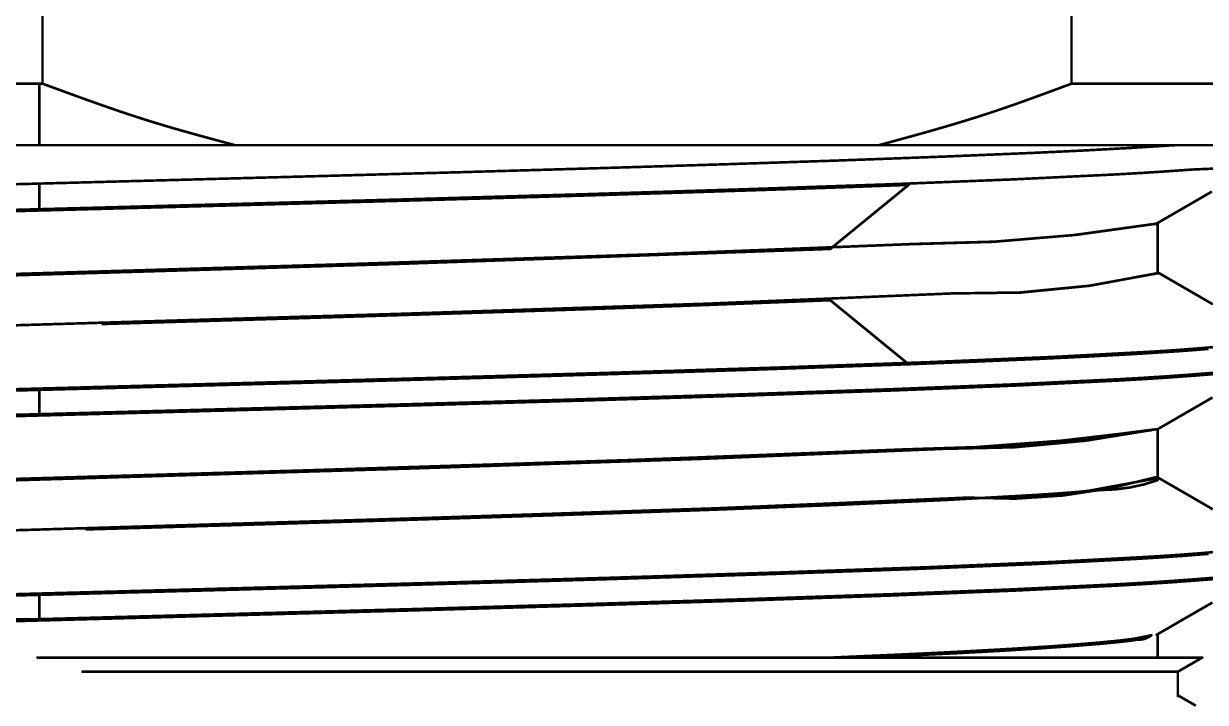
# Model space of a CAD drawing. Header units: inches. Extents: x -6 to 430, y 0 to 90.
# Drawn here: x 22.42 to 28.19, y 54.78 to 58.09 of the extents above; entities that cross this region are included whole.
import ezdxf

# ---------------------------------------------------------------- set-up
doc = ezdxf.new("R2010")
doc.units = ezdxf.units.IN
doc.layers.add('Mechanical 1', color=6, linetype='Continuous')

msp = doc.modelspace()

# ---------------------------------------------------------------- linework, layer by layer
at = {"layer": 'Mechanical 1', "const_width": 0.0127}
for points in [[(22.5152, 57.8), (22.5152, 60.2)], [(27.5375, 57.8), (27.5375, 60.2)], [(20.2067, 57.8), (22.5152, 57.8)], [(22.5, 57.5), (22.5, 57.8)], [(22.5152, 57.8), (22.701, 57.7321)], [(27.4447, 57.7656), (27.5375, 57.8)], [(27.5375, 57.8), (29.0028, 57.8)], [(22.701, 57.7321), (22.794, 57.6989)], [(27.2589, 57.6983), (27.3519, 57.7316)], [(27.3519, 57.7316), (27.4447, 57.7656)], [(22.794, 57.6989), (22.8874, 57.6666)], [(22.8874, 57.6666), (22.981, 57.6356)], [(26.9775, 57.6067), (27.0717, 57.6357)], [(23.1696, 57.5781), (23.2645, 57.5514)], [(26.7881, 57.5521), (26.8829, 57.5789)], [(26.8829, 57.5789), (26.9775, 57.6067)], [(15.3241, 57.5), (29.6759, 57.5)], [(23.2645, 57.5514), (23.3595, 57.5255)], [(23.3595, 57.5255), (23.4547, 57.5)], [(26.598, 57.5), (26.7881, 57.5521)], [(26.3968, 57.425), (26.9057, 57.4438)], [(26.3968, 57.425), (26.9057, 57.4438)], [(26.9057, 57.4438), (27.3546, 57.4625)], [(26.9057, 57.4438), (27.3546, 57.4625)], [(24.5767, 57.3687), (25.2239, 57.3875)], [(24.5767, 57.3687), (25.2239, 57.3875)], [(25.2239, 57.3875), (25.8334, 57.4063)], [(25.2239, 57.3875), (25.8334, 57.4063)], [(25.8334, 57.4063), (26.3968, 57.425)], [(25.8334, 57.4063), (26.3968, 57.425)], [(22.5, 57.3125), (23.2052, 57.3313)], [(22.5, 57.3125), (23.2052, 57.3313)], [(23.2052, 57.3313), (23.9007, 57.35)], [(23.2052, 57.3313), (23.9007, 57.35)], [(23.9007, 57.35), (24.5767, 57.3687)], [(23.9007, 57.35), (24.5767, 57.3687)], [(26.6369, 57.3086), (27.2478, 57.3328)], [(26.6369, 57.3086), (27.2478, 57.3328)], [(27.2478, 57.3328), (27.7491, 57.357)], [(27.2478, 57.3328), (27.7491, 57.357)], [(20.6978, 57.2639), (22.5, 57.3125)], [(20.6978, 57.2639), (22.5, 57.3125)], [(22.5, 57.1875), (22.5, 57.3125)], [(25.1447, 57.2601), (25.9305, 57.2844)], [(25.1447, 57.2601), (25.9305, 57.2844)], [(25.224, 57.2562), (25.6349, 57.2687)], [(25.6349, 57.2687), (26.0271, 57.2812)], [(25.9305, 57.2844), (26.6369, 57.3086)], [(25.9305, 57.2844), (26.6369, 57.3086)], [(26.0271, 57.2812), (26.3958, 57.2937)], [(26.3599, 56.9937), (26.7426, 57.3062)], [(26.3958, 57.2937), (26.7426, 57.3062)], [(28.1664, 57.2411), (28.2211, 57.2727)], [(28.1683, 57.2421), (28.2226, 57.2736)], [(22.5, 57.1875), (23.4094, 57.2117)], [(22.5, 57.1875), (23.4094, 57.2117)], [(23.4094, 57.2117), (24.2978, 57.2359)], [(23.4094, 57.2117), (24.2978, 57.2359)], [(23.4386, 57.2062), (23.9006, 57.2187)], [(23.9006, 57.2187), (24.354, 57.2312)], [(24.2978, 57.2359), (25.1447, 57.2601)], [(24.2978, 57.2359), (25.1447, 57.2601)], [(24.354, 57.2312), (24.7961, 57.2437)], [(24.7961, 57.2437), (25.224, 57.2562)], [(28.0571, 57.1779), (28.1118, 57.2095)], [(28.0596, 57.1793), (28.1139, 57.2107)], [(28.1118, 57.2095), (28.1664, 57.2411)], [(28.1139, 57.2107), (28.1683, 57.2421)], [(21.5495, 57.1622), (22.5, 57.1875)], [(21.5614, 57.1625), (22.5, 57.1875)], [(21.7403, 57.161), (22.5, 57.1812)], [(22.5, 57.1812), (23.4386, 57.2062)], [(27.9478, 57.1147), (28.0571, 57.1779)], [(27.9509, 57.1165), (28.0596, 57.1793)], [(27.9585, 56.875), (27.9585, 57.1209)], [(24.231, 56.92), (26.3599, 56.9937)], [(25.4755, 56.9668), (26.7419, 57.0167)], [(25.5414, 56.9691), (26.7746, 57.0182)], [(22.3557, 56.8708), (24.0203, 56.9199)], [(22.9984, 56.8832), (24.231, 56.92)], [(23.919, 56.9169), (25.4755, 56.9668)], [(24.0203, 56.9199), (25.5414, 56.9691)], [(21.7388, 56.8464), (22.9984, 56.8832)], [(22.224, 56.867), (23.919, 56.9169)], [(27.9585, 56.8791), (28.012, 56.8482)], [(27.9585, 56.8791), (28.0123, 56.848)], [(28.012, 56.8482), (28.0655, 56.8173)], [(28.0123, 56.848), (28.0662, 56.8169)], [(28.0655, 56.8173), (28.1189, 56.7864)], [(28.0662, 56.8169), (28.12, 56.7857)], [(25.7697, 56.727), (26.9522, 56.7766)], [(25.7745, 56.7272), (26.9481, 56.7764)], [(28.1189, 56.7864), (28.1724, 56.7554)], [(28.12, 56.7857), (28.1738, 56.7546)], [(28.1724, 56.7554), (28.2259, 56.7245)], [(28.1738, 56.7546), (28.2276, 56.7235)], [(24.2724, 56.6774), (25.7697, 56.727)], [(24.2905, 56.678), (25.7745, 56.7272)], [(24.7305, 56.6855), (25.0886, 56.6971)], [(25.0886, 56.6971), (25.432, 56.7087)], [(25.432, 56.7087), (25.7561, 56.7203)], [(25.7561, 56.7203), (26.3599, 56.7435)], [(26.3599, 56.7435), (26.7426, 56.431)], [(22.6042, 56.6278), (24.2724, 56.6774)], [(22.6365, 56.6288), (24.2905, 56.678)], [(22.8082, 56.6275), (23.2045, 56.6391)], [(23.2045, 56.6391), (23.5968, 56.6507)], [(23.5968, 56.6507), (23.983, 56.6623)], [(23.983, 56.6623), (24.3614, 56.6739)], [(24.3614, 56.6739), (24.7305, 56.6855)], [(20.9262, 56.5783), (22.6042, 56.6278)], [(20.9697, 56.5796), (22.6365, 56.6288)], [(26.8426, 56.4413), (27.4531, 56.4671)], [(26.8426, 56.4413), (27.4531, 56.4671)], [(27.3545, 56.4561), (27.6167, 56.4686)], [(27.4531, 56.4671), (27.9339, 56.4928)], [(27.4531, 56.4671), (27.9339, 56.4928)], [(27.6167, 56.4686), (27.8459, 56.4811)], [(27.8459, 56.4811), (28.0435, 56.4936)], [(25.3002, 56.3898), (26.1187, 56.4155)], [(25.3002, 56.3898), (26.1187, 56.4155)], [(25.6348, 56.3936), (26.0271, 56.4061)], [(26.0271, 56.4061), (26.7426, 56.4311)], [(26.1187, 56.4155), (26.8426, 56.4413)], [(26.1187, 56.4155), (26.8426, 56.4413)], [(26.7426, 56.4311), (27.0584, 56.4436)], [(27.0584, 56.4436), (27.3545, 56.4561)], [(23.4386, 56.3311), (23.9007, 56.3436)], [(23.4669, 56.3383), (24.4085, 56.364)], [(23.4669, 56.3383), (24.4085, 56.364)], [(23.9007, 56.3436), (24.3541, 56.3561)], [(24.3541, 56.3561), (24.7961, 56.3686)], [(24.4085, 56.364), (25.3002, 56.3898)], [(24.4085, 56.364), (25.3002, 56.3898)], [(24.7961, 56.3686), (25.224, 56.3811)], [(25.224, 56.3811), (25.6348, 56.3936)], [(27.2551, 56.3331), (27.7557, 56.3574)], [(27.2551, 56.3331), (27.7557, 56.3574)], [(27.2734, 56.3275), (27.7726, 56.3519)], [(20.6879, 56.2573), (22.5, 56.3061)], [(20.698, 56.264), (22.5, 56.3125)], [(20.698, 56.264), (22.5, 56.3125)], [(22.5, 56.3125), (23.4669, 56.3383)], [(22.5, 56.3125), (23.4669, 56.3383)], [(22.5, 56.3061), (22.9708, 56.3186)], [(22.5, 56.1811), (22.5, 56.3125)], [(22.9708, 56.3186), (23.4386, 56.3311)], [(25.9369, 56.2846), (26.6441, 56.3088)], [(25.9369, 56.2846), (26.6441, 56.3088)], [(25.9534, 56.2787), (26.6622, 56.3031)], [(26.6441, 56.3088), (27.2551, 56.3331)], [(26.6441, 56.3088), (27.2551, 56.3331)], [(26.6622, 56.3031), (27.2734, 56.3275)], [(22.5, 56.1875), (24.3016, 56.236)], [(22.5, 56.1875), (24.3016, 56.236)], [(22.5, 56.1811), (24.3112, 56.2299)], [(24.3016, 56.236), (25.15, 56.2603)], [(24.3016, 56.236), (25.15, 56.2603)], [(24.3112, 56.2299), (25.1635, 56.2543)], [(25.15, 56.2603), (25.9369, 56.2846)], [(25.15, 56.2603), (25.9369, 56.2846)], [(25.1635, 56.2543), (25.9534, 56.2787)], [(28.1169, 56.2062), (28.1713, 56.2376)], [(28.1713, 56.2376), (28.2256, 56.269)], [(21.5336, 56.1554), (22.5, 56.1811)], [(21.5614, 56.1625), (22.5, 56.1875)], [(21.5614, 56.1625), (22.5, 56.1875)], [(27.9538, 56.1119), (28.0625, 56.1748)], [(28.0625, 56.1748), (28.1169, 56.2062)], [(27.9584, 55.875), (27.9584, 56.1146)], [(25.3142, 55.9612), (26.6048, 56.0105)], [(25.478, 55.9668), (26.7202, 56.0157)], [(25.7497, 55.9702), (26.909, 56.0183)], [(23.7564, 55.912), (25.3142, 55.9612)], [(23.9576, 55.918), (25.478, 55.9668)], [(24.2955, 55.922), (25.7497, 55.9702)], [(22.0794, 55.8628), (23.7564, 55.912)], [(22.3015, 55.8692), (23.9576, 55.918)], [(22.6782, 55.8739), (24.2955, 55.922)], [(21.0447, 55.8257), (22.6782, 55.8739)], [(27.9584, 55.8789), (28.0119, 55.848)], [(27.9584, 55.8789), (28.0122, 55.8478)], [(28.0119, 55.848), (28.0654, 55.8171)], [(28.0122, 55.8478), (28.066, 55.8167)], [(25.7734, 55.7272), (26.9478, 55.7764)], [(25.8577, 55.7302), (27.0268, 55.7804)], [(26.4059, 55.7455), (26.9351, 55.7695)], [(26.9351, 55.7695), (27.3627, 55.7935)], [(28.0654, 55.8171), (28.1189, 55.7862)], [(28.066, 55.8167), (28.1198, 55.7856)], [(28.1189, 55.7862), (28.1724, 55.7552)], [(28.1198, 55.7856), (28.1736, 55.7545)], [(24.2884, 55.6779), (25.7734, 55.7272)], [(24.3577, 55.6801), (25.8577, 55.7302)], [(25.0949, 55.6974), (25.7876, 55.7214)], [(25.7876, 55.7214), (26.4059, 55.7455)], [(28.1724, 55.7552), (28.2258, 55.7243)], [(28.1736, 55.7545), (28.2274, 55.7234)], [(22.6339, 55.6287), (24.2884, 55.6779)], [(22.6749, 55.6299), (24.3577, 55.6801)], [(23.5492, 55.6493), (24.3427, 55.6734)], [(24.3427, 55.6734), (25.0949, 55.6974)], [(20.9666, 55.5795), (22.6339, 55.6287)], [(20.9746, 55.5797), (22.6749, 55.6299)], [(22.7303, 55.6253), (23.5492, 55.6493)], [(27.3541, 55.4561), (27.8461, 55.4811)], [(27.4526, 55.467), (27.9335, 55.4928)], [(27.4526, 55.467), (27.9335, 55.4928)], [(26.0267, 55.4061), (26.7426, 55.4311)], [(26.1183, 55.4155), (26.8422, 55.4413)], [(26.1183, 55.4155), (26.8422, 55.4413)], [(26.7426, 55.4311), (27.3541, 55.4561)], [(26.8422, 55.4413), (27.4526, 55.467)], [(26.8422, 55.4413), (27.4526, 55.467)], [(23.4667, 55.3383), (24.4082, 55.364)], [(23.4667, 55.3383), (24.4082, 55.364)], [(24.3541, 55.3561), (25.2239, 55.3811)], [(24.4082, 55.364), (25.2998, 55.3898)], [(24.4082, 55.364), (25.2998, 55.3898)], [(25.2239, 55.3811), (26.0267, 55.4061)], [(25.2998, 55.3898), (26.1183, 55.4155)], [(25.2998, 55.3898), (26.1183, 55.4155)], [(20.6972, 55.2575), (22.5, 55.3061)], [(21.562, 55.2875), (22.5, 55.3125)], [(21.562, 55.2873), (22.5, 55.3123)], [(22.5, 55.3125), (23.4667, 55.3383)], [(22.5, 55.3125), (23.4667, 55.3383)], [(22.5, 55.3061), (23.4386, 55.3311)], [(22.5, 55.1811), (22.5, 55.3125)], [(23.4386, 55.3311), (24.3541, 55.3561)], [(25.943, 55.2848), (26.6508, 55.3091)], [(25.943, 55.2848), (26.6508, 55.3091)], [(26.6508, 55.3091), (27.2618, 55.3334)], [(26.6508, 55.3091), (27.2618, 55.3334)], [(26.6595, 55.303), (27.2706, 55.3274)], [(27.2618, 55.3334), (27.762, 55.3577)], [(27.2618, 55.3334), (27.762, 55.3577)], [(27.2706, 55.3274), (27.7701, 55.3518)], [(24.3051, 55.2361), (25.155, 55.2605)], [(24.3051, 55.2361), (25.155, 55.2605)], [(24.3097, 55.2299), (25.1615, 55.2543)], [(25.155, 55.2605), (25.943, 55.2848)], [(25.155, 55.2605), (25.943, 55.2848)], [(25.1615, 55.2543), (25.9509, 55.2786)], [(25.9509, 55.2786), (26.6595, 55.303)], [(28.171, 55.2374), (28.2253, 55.2688)], [(22.5, 55.1875), (24.3051, 55.2361)], [(22.5, 55.1875), (24.3051, 55.2361)], [(22.5, 55.1811), (24.3097, 55.2299)], [(28.0622, 55.1746), (28.1166, 55.206)], [(28.1166, 55.206), (28.171, 55.2374)], [(18.2595, 55.1875), (22.498, 55.1875)], [(21.5336, 55.1554), (22.5, 55.1811)], [(22.498, 55.1875), (22.5, 55.1875)], [(22.498, 55.1874), (22.5, 55.1875)], [(27.9535, 55.1117), (28.0622, 55.1746)], [(27.5805, 55.0655), (27.7058, 55.0764)], [(27.6527, 55.0716), (27.7602, 55.0818)], [(27.9583, 55), (27.9583, 55.1145)], [(26.5972, 55.0102), (26.8228, 55.0204)], [(26.613, 55.0109), (26.8515, 55.0218)], [(26.7542, 55.0109), (26.9844, 55.0218)], [(26.8228, 55.0204), (27.0281, 55.0307)], [(26.8515, 55.0218), (27.0668, 55.0327)], [(26.9844, 55.0218), (27.1848, 55.0327)], [(27.0281, 55.0307), (27.2138, 55.0409)], [(27.0668, 55.0327), (27.2604, 55.0437)], [(27.1848, 55.0327), (27.3616, 55.0436)], [(27.2138, 55.0409), (27.3806, 55.0511)], [(27.2604, 55.0437), (27.4322, 55.0546)], [(27.3616, 55.0436), (27.5185, 55.0545)], [(27.3806, 55.0511), (27.5267, 55.0613)], [(27.4322, 55.0546), (27.5805, 55.0655)], [(27.5185, 55.0545), (27.6554, 55.0654)], [(27.5267, 55.0613), (27.6527, 55.0716)], [(22.4907, 55.0001), (22.4938, 55)], [(22.4938, 55), (26.3599, 55)], [(22.4938, 55), (28.1756, 55)], [(26.3594, 55), (26.5972, 55.0102)], [(26.3599, 55), (26.613, 55.0109)], [(26.4954, 55), (26.7542, 55.0109)], [(28.0564, 54.9311), (28.1756, 55)], [(22.7107, 54.9311), (28.0564, 54.9311)], [(28.0564, 54.8122), (28.0564, 54.9311)], [(28.0564, 54.8161), (28.1004, 54.7907)], [(28.1004, 54.7907), (28.1443, 54.7653)]]:
    msp.add_lwpolyline(points, dxfattribs=at)
at = {"layer": 'Mechanical 1', "const_width": 0.00635}
for points in [[(22.4968, 57.8, 1), (22.5032, 57.8, 1)], [(22.5121, 57.8, 1), (22.5184, 57.8, 1)], [(22.5121, 57.8, 1), (22.5184, 57.8, 1)], [(22.5121, 57.8, 1), (22.5184, 57.8, 1)], [(27.5343, 57.8, 1), (27.5406, 57.8, 1)], [(27.5343, 57.8, 1), (27.5406, 57.8, 1)], [(27.5343, 57.8, 1), (27.5406, 57.8, 1)], [(22.6978, 57.7321, 1), (22.7041, 57.7321, 1)], [(22.6978, 57.7321, 1), (22.7041, 57.7321, 1)], [(27.3488, 57.7316, 1), (27.3551, 57.7316, 1)], [(27.3488, 57.7316, 1), (27.3551, 57.7316, 1)], [(27.4416, 57.7656, 1), (27.4479, 57.7656, 1)], [(27.4416, 57.7656, 1), (27.4479, 57.7656, 1)], [(22.7909, 57.6989, 1), (22.7972, 57.6989, 1)], [(22.7909, 57.6989, 1), (22.7972, 57.6989, 1)], [(27.2557, 57.6983, 1), (27.2621, 57.6983, 1)], [(27.2557, 57.6983, 1), (27.2621, 57.6983, 1)], [(22.8842, 57.6666, 1), (22.8905, 57.6666, 1)], [(22.8842, 57.6666, 1), (22.8905, 57.6666, 1)], [(22.9778, 57.6356, 1), (22.9842, 57.6356, 1)], [(22.9778, 57.6356, 1), (22.9842, 57.6356, 1)], [(27.0686, 57.6357, 1), (27.0749, 57.6357, 1)], [(27.0686, 57.6357, 1), (27.0749, 57.6357, 1)], [(23.1664, 57.5781, 1), (23.1728, 57.5781, 1)], [(23.1664, 57.5781, 1), (23.1728, 57.5781, 1)], [(26.8798, 57.5789, 1), (26.8861, 57.5789, 1)], [(26.8798, 57.5789, 1), (26.8861, 57.5789, 1)], [(26.9743, 57.6067, 1), (26.9807, 57.6067, 1)], [(26.9743, 57.6067, 1), (26.9807, 57.6067, 1)], [(22.4968, 57.5, 1), (22.5032, 57.5, 1)], [(23.2613, 57.5514, 1), (23.2676, 57.5514, 1)], [(23.2613, 57.5514, 1), (23.2676, 57.5514, 1)], [(23.3563, 57.5255, 1), (23.3627, 57.5255, 1)], [(23.3563, 57.5255, 1), (23.3627, 57.5255, 1)], [(23.4515, 57.5, 1), (23.4579, 57.5, 1)], [(26.5948, 57.5, 1), (26.6012, 57.5, 1)], [(26.7849, 57.5521, 1), (26.7913, 57.5521, 1)], [(26.7849, 57.5521, 1), (26.7913, 57.5521, 1)], [(28.0401, 57.5, 1), (28.0465, 57.5, 1)], [(28.0401, 57.5, 1), (28.0465, 57.5, 1)], [(26.9026, 57.4438, 1), (26.9089, 57.4438, 1)], [(26.9026, 57.4438, 1), (26.9089, 57.4438, 1)], [(26.9026, 57.4438, 1), (26.9089, 57.4438, 1)], [(26.9026, 57.4438, 1), (26.9089, 57.4438, 1)], [(27.3514, 57.4625, 1), (27.3578, 57.4625, 1)], [(27.3514, 57.4625, 1), (27.3578, 57.4625, 1)], [(27.3514, 57.4625, 1), (27.3578, 57.4625, 1)], [(27.3514, 57.4625, 1), (27.3578, 57.4625, 1)], [(25.2208, 57.3875, 1), (25.2271, 57.3875, 1)], [(25.2208, 57.3875, 1), (25.2271, 57.3875, 1)], [(25.2208, 57.3875, 1), (25.2271, 57.3875, 1)], [(25.2208, 57.3875, 1), (25.2271, 57.3875, 1)], [(25.8302, 57.4063, 1), (25.8366, 57.4063, 1)], [(25.8302, 57.4063, 1), (25.8366, 57.4063, 1)], [(25.8302, 57.4063, 1), (25.8366, 57.4063, 1)], [(25.8302, 57.4063, 1), (25.8366, 57.4063, 1)], [(26.3936, 57.425, 1), (26.3999, 57.425, 1)], [(26.3936, 57.425, 1), (26.3999, 57.425, 1)], [(26.3936, 57.425, 1), (26.3999, 57.425, 1)], [(26.3936, 57.425, 1), (26.3999, 57.425, 1)], [(28.1253, 57.3812, 1), (28.1316, 57.3812, 1)], [(28.1253, 57.3812, 1), (28.1316, 57.3812, 1)], [(28.1253, 57.3812, 1), (28.1316, 57.3812, 1)], [(28.1253, 57.3812, 1), (28.1316, 57.3812, 1)], [(23.202, 57.3313, 1), (23.2084, 57.3313, 1)], [(23.202, 57.3313, 1), (23.2084, 57.3313, 1)], [(23.202, 57.3313, 1), (23.2084, 57.3313, 1)], [(23.202, 57.3313, 1), (23.2084, 57.3313, 1)], [(23.8975, 57.35, 1), (23.9038, 57.35, 1)], [(23.8975, 57.35, 1), (23.9038, 57.35, 1)], [(23.8975, 57.35, 1), (23.9038, 57.35, 1)], [(23.8975, 57.35, 1), (23.9038, 57.35, 1)], [(24.5735, 57.3687, 1), (24.5799, 57.3687, 1)], [(24.5735, 57.3687, 1), (24.5799, 57.3687, 1)], [(24.5735, 57.3687, 1), (24.5799, 57.3687, 1)], [(24.5735, 57.3687, 1), (24.5799, 57.3687, 1)], [(27.2447, 57.3328, 1), (27.251, 57.3328, 1)], [(27.2447, 57.3328, 1), (27.251, 57.3328, 1)], [(27.2447, 57.3328, 1), (27.251, 57.3328, 1)], [(27.2447, 57.3328, 1), (27.251, 57.3328, 1)], [(27.7459, 57.357, 1), (27.7523, 57.357, 1)], [(27.7459, 57.357, 1), (27.7523, 57.357, 1)], [(27.7459, 57.357, 1), (27.7523, 57.357, 1)], [(27.7459, 57.357, 1), (27.7523, 57.357, 1)], [(22.4968, 57.3125, 1), (22.5032, 57.3125, 1)], [(22.4968, 57.3125, 1), (22.5032, 57.3125, 1)], [(22.4968, 57.3125, 1), (22.5032, 57.3125, 1)], [(22.4968, 57.3125, 1), (22.5032, 57.3125, 1)], [(22.4968, 57.3125, 1), (22.5032, 57.3125, 1)], [(25.6317, 57.2687, 1), (25.638, 57.2687, 1)], [(25.6317, 57.2687, 1), (25.638, 57.2687, 1)], [(25.9273, 57.2844, 1), (25.9336, 57.2844, 1)], [(25.9273, 57.2844, 1), (25.9336, 57.2844, 1)], [(25.9273, 57.2844, 1), (25.9336, 57.2844, 1)], [(25.9273, 57.2844, 1), (25.9336, 57.2844, 1)], [(26.0239, 57.2812, 1), (26.0302, 57.2812, 1)], [(26.0239, 57.2812, 1), (26.0302, 57.2812, 1)], [(26.3926, 57.2937, 1), (26.399, 57.2937, 1)], [(26.3926, 57.2937, 1), (26.399, 57.2937, 1)], [(26.6338, 57.3086, 1), (26.6401, 57.3086, 1)], [(26.6338, 57.3086, 1), (26.6401, 57.3086, 1)], [(26.6338, 57.3086, 1), (26.6401, 57.3086, 1)], [(26.6338, 57.3086, 1), (26.6401, 57.3086, 1)], [(26.7394, 57.3062, 1), (26.7458, 57.3062, 1)], [(26.7394, 57.3062, 1), (26.7458, 57.3062, 1)], [(23.4062, 57.2117, 1), (23.4126, 57.2117, 1)], [(23.4062, 57.2117, 1), (23.4126, 57.2117, 1)], [(23.4062, 57.2117, 1), (23.4126, 57.2117, 1)], [(23.4062, 57.2117, 1), (23.4126, 57.2117, 1)], [(23.8975, 57.2187, 1), (23.9038, 57.2187, 1)], [(23.8975, 57.2187, 1), (23.9038, 57.2187, 1)], [(24.2947, 57.2359, 1), (24.301, 57.2359, 1)], [(24.2947, 57.2359, 1), (24.301, 57.2359, 1)], [(24.2947, 57.2359, 1), (24.301, 57.2359, 1)], [(24.2947, 57.2359, 1), (24.301, 57.2359, 1)], [(24.3509, 57.2312, 1), (24.3572, 57.2312, 1)], [(24.3509, 57.2312, 1), (24.3572, 57.2312, 1)], [(24.7929, 57.2437, 1), (24.7992, 57.2437, 1)], [(24.7929, 57.2437, 1), (24.7992, 57.2437, 1)], [(25.1415, 57.2601, 1), (25.1479, 57.2601, 1)], [(25.1415, 57.2601, 1), (25.1479, 57.2601, 1)], [(25.1415, 57.2601, 1), (25.1479, 57.2601, 1)], [(25.1415, 57.2601, 1), (25.1479, 57.2601, 1)], [(25.2208, 57.2562, 1), (25.2272, 57.2562, 1)], [(25.2208, 57.2562, 1), (25.2272, 57.2562, 1)], [(28.1086, 57.2095, 1), (28.1149, 57.2095, 1)], [(28.1086, 57.2095, 1), (28.1149, 57.2095, 1)], [(28.1107, 57.2107, 1), (28.1171, 57.2107, 1)], [(28.1107, 57.2107, 1), (28.1171, 57.2107, 1)], [(28.1633, 57.2411, 1), (28.1696, 57.2411, 1)], [(28.1633, 57.2411, 1), (28.1696, 57.2411, 1)], [(28.1651, 57.2421, 1), (28.1714, 57.2421, 1)], [(28.1651, 57.2421, 1), (28.1714, 57.2421, 1)], [(22.4968, 57.1812, 1), (22.5032, 57.1812, 1)], [(22.4968, 57.1812, 1), (22.5032, 57.1812, 1)], [(22.4968, 57.1875, 1), (22.5032, 57.1875, 1)], [(22.4968, 57.1875, 1), (22.5032, 57.1875, 1)], [(22.4968, 57.1875, 1), (22.5032, 57.1875, 1)], [(22.4968, 57.1875, 1), (22.5032, 57.1875, 1)], [(22.4968, 57.1875, 1), (22.5032, 57.1875, 1)], [(23.4354, 57.2062, 1), (23.4418, 57.2062, 1)], [(23.4354, 57.2062, 1), (23.4418, 57.2062, 1)], [(28.0539, 57.1779, 1), (28.0603, 57.1779, 1)], [(28.0539, 57.1779, 1), (28.0603, 57.1779, 1)], [(28.0564, 57.1793, 1), (28.0627, 57.1793, 1)], [(28.0564, 57.1793, 1), (28.0627, 57.1793, 1)], [(27.9446, 57.1147, 1), (27.951, 57.1147, 1)], [(27.9454, 57.1165, 1), (27.9517, 57.1165, 1)], [(27.9454, 57.1165, 1), (27.9518, 57.1165, 1)], [(27.9477, 57.1165, 1), (27.954, 57.1165, 1)], [(27.9554, 57.1209, 1), (27.9617, 57.1209, 1)], [(26.3567, 56.9937, 1), (26.3631, 56.9937, 1)], [(26.3567, 56.9937, 1), (26.3631, 56.9937, 1)], [(26.7388, 57.0167, 1), (26.7451, 57.0167, 1)], [(26.7388, 57.0167, 1), (26.7451, 57.0167, 1)], [(26.7715, 57.0182, 1), (26.7778, 57.0182, 1)], [(26.7715, 57.0182, 1), (26.7778, 57.0182, 1)], [(24.0171, 56.9199, 1), (24.0234, 56.9199, 1)], [(24.0171, 56.9199, 1), (24.0234, 56.9199, 1)], [(24.2278, 56.92, 1), (24.2342, 56.92, 1)], [(24.2278, 56.92, 1), (24.2342, 56.92, 1)], [(25.4723, 56.9668, 1), (25.4787, 56.9668, 1)], [(25.4723, 56.9668, 1), (25.4787, 56.9668, 1)], [(25.5382, 56.9691, 1), (25.5446, 56.9691, 1)], [(25.5382, 56.9691, 1), (25.5446, 56.9691, 1)], [(22.9952, 56.8832, 1), (23.0015, 56.8832, 1)], [(22.9952, 56.8832, 1), (23.0015, 56.8832, 1)], [(23.9158, 56.9169, 1), (23.9221, 56.9169, 1)], [(23.9158, 56.9169, 1), (23.9221, 56.9169, 1)], [(27.954, 56.8748, 1), (27.9604, 56.8748, 1)], [(27.9554, 56.8791, 1), (27.9617, 56.8791, 1)], [(27.9554, 56.8791, 1), (27.9617, 56.8791, 1)], [(27.9554, 56.875, 1), (27.9617, 56.875, 1)], [(27.9555, 56.8758, 1), (27.9619, 56.8758, 1)], [(28.0088, 56.8482, 1), (28.0152, 56.8482, 1)], [(28.0088, 56.8482, 1), (28.0152, 56.8482, 1)], [(28.0092, 56.848, 1), (28.0155, 56.848, 1)], [(28.0092, 56.848, 1), (28.0155, 56.848, 1)], [(28.0623, 56.8173, 1), (28.0686, 56.8173, 1)], [(28.0623, 56.8173, 1), (28.0686, 56.8173, 1)], [(28.063, 56.8169, 1), (28.0693, 56.8169, 1)], [(28.063, 56.8169, 1), (28.0693, 56.8169, 1)], [(26.9449, 56.7764, 1), (26.9513, 56.7764, 1)], [(26.9449, 56.7764, 1), (26.9513, 56.7764, 1)], [(26.949, 56.7766, 1), (26.9554, 56.7766, 1)], [(26.949, 56.7766, 1), (26.9554, 56.7766, 1)], [(28.1158, 56.7864, 1), (28.1221, 56.7864, 1)], [(28.1158, 56.7864, 1), (28.1221, 56.7864, 1)], [(28.1168, 56.7857, 1), (28.1232, 56.7857, 1)], [(28.1168, 56.7857, 1), (28.1232, 56.7857, 1)], [(28.1692, 56.7554, 1), (28.1756, 56.7554, 1)], [(28.1692, 56.7554, 1), (28.1756, 56.7554, 1)], [(28.1706, 56.7546, 1), (28.177, 56.7546, 1)], [(28.1706, 56.7546, 1), (28.177, 56.7546, 1)], [(25.0855, 56.6971, 1), (25.0918, 56.6971, 1)], [(25.0855, 56.6971, 1), (25.0918, 56.6971, 1)], [(25.4288, 56.7087, 1), (25.4352, 56.7087, 1)], [(25.4288, 56.7087, 1), (25.4352, 56.7087, 1)], [(25.7529, 56.7203, 1), (25.7593, 56.7203, 1)], [(25.7529, 56.7203, 1), (25.7593, 56.7203, 1)], [(25.7665, 56.727, 1), (25.7728, 56.727, 1)], [(25.7665, 56.727, 1), (25.7728, 56.727, 1)], [(25.7713, 56.7272, 1), (25.7777, 56.7272, 1)], [(25.7713, 56.7272, 1), (25.7777, 56.7272, 1)], [(26.3567, 56.7435, 1), (26.3631, 56.7435, 1)], [(26.3567, 56.7435, 1), (26.3631, 56.7435, 1)], [(23.2013, 56.6391, 1), (23.2077, 56.6391, 1)], [(23.2013, 56.6391, 1), (23.2077, 56.6391, 1)], [(23.5936, 56.6507, 1), (23.6, 56.6507, 1)], [(23.5936, 56.6507, 1), (23.6, 56.6507, 1)], [(23.9799, 56.6623, 1), (23.9862, 56.6623, 1)], [(23.9799, 56.6623, 1), (23.9862, 56.6623, 1)], [(24.2692, 56.6774, 1), (24.2756, 56.6774, 1)], [(24.2692, 56.6774, 1), (24.2756, 56.6774, 1)], [(24.2873, 56.678, 1), (24.2937, 56.678, 1)], [(24.2873, 56.678, 1), (24.2937, 56.678, 1)], [(24.3582, 56.6739, 1), (24.3646, 56.6739, 1)], [(24.3582, 56.6739, 1), (24.3646, 56.6739, 1)], [(24.7273, 56.6855, 1), (24.7336, 56.6855, 1)], [(24.7273, 56.6855, 1), (24.7336, 56.6855, 1)], [(22.601, 56.6278, 1), (22.6074, 56.6278, 1)], [(22.601, 56.6278, 1), (22.6074, 56.6278, 1)], [(22.6333, 56.6288, 1), (22.6396, 56.6288, 1)], [(22.6333, 56.6288, 1), (22.6396, 56.6288, 1)], [(22.805, 56.6275, 1), (22.8114, 56.6275, 1)], [(27.4499, 56.4671, 1), (27.4562, 56.4671, 1)], [(27.4499, 56.4671, 1), (27.4562, 56.4671, 1)], [(27.4499, 56.4671, 1), (27.4562, 56.4671, 1)], [(27.4499, 56.4671, 1), (27.4562, 56.4671, 1)], [(27.6135, 56.4686, 1), (27.6198, 56.4686, 1)], [(27.6135, 56.4686, 1), (27.6198, 56.4686, 1)], [(27.8428, 56.4811, 1), (27.8491, 56.4811, 1)], [(27.8428, 56.4811, 1), (27.8491, 56.4811, 1)], [(27.9307, 56.4928, 1), (27.9371, 56.4928, 1)], [(27.9307, 56.4928, 1), (27.9371, 56.4928, 1)], [(27.9307, 56.4928, 1), (27.9371, 56.4928, 1)], [(27.9307, 56.4928, 1), (27.9371, 56.4928, 1)], [(28.0403, 56.4936, 1), (28.0466, 56.4936, 1)], [(28.0403, 56.4936, 1), (28.0466, 56.4936, 1)], [(26.024, 56.4061, 1), (26.0303, 56.4061, 1)], [(26.024, 56.4061, 1), (26.0303, 56.4061, 1)], [(26.1155, 56.4155, 1), (26.1219, 56.4155, 1)], [(26.1155, 56.4155, 1), (26.1219, 56.4155, 1)], [(26.1155, 56.4155, 1), (26.1219, 56.4155, 1)], [(26.1155, 56.4155, 1), (26.1219, 56.4155, 1)], [(26.7395, 56.4311, 1), (26.7458, 56.4311, 1)], [(26.7395, 56.4311, 1), (26.7458, 56.4311, 1)], [(26.7394, 56.431, 1), (26.7458, 56.431, 1)], [(26.8394, 56.4413, 1), (26.8458, 56.4413, 1)], [(26.8394, 56.4413, 1), (26.8458, 56.4413, 1)], [(26.8394, 56.4413, 1), (26.8458, 56.4413, 1)], [(26.8394, 56.4413, 1), (26.8458, 56.4413, 1)], [(27.0552, 56.4436, 1), (27.0616, 56.4436, 1)], [(27.0552, 56.4436, 1), (27.0616, 56.4436, 1)], [(27.3513, 56.4561, 1), (27.3577, 56.4561, 1)], [(27.3513, 56.4561, 1), (27.3577, 56.4561, 1)], [(23.8975, 56.3436, 1), (23.9038, 56.3436, 1)], [(23.8975, 56.3436, 1), (23.9038, 56.3436, 1)], [(24.3509, 56.3561, 1), (24.3573, 56.3561, 1)], [(24.3509, 56.3561, 1), (24.3573, 56.3561, 1)], [(24.4053, 56.364, 1), (24.4116, 56.364, 1)], [(24.4053, 56.364, 1), (24.4116, 56.364, 1)], [(24.4053, 56.364, 1), (24.4116, 56.364, 1)], [(24.4053, 56.364, 1), (24.4116, 56.364, 1)], [(24.7929, 56.3686, 1), (24.7993, 56.3686, 1)], [(24.7929, 56.3686, 1), (24.7993, 56.3686, 1)], [(25.2208, 56.3811, 1), (25.2271, 56.3811, 1)], [(25.2208, 56.3811, 1), (25.2271, 56.3811, 1)], [(25.297, 56.3898, 1), (25.3033, 56.3898, 1)], [(25.297, 56.3898, 1), (25.3033, 56.3898, 1)], [(25.297, 56.3898, 1), (25.3033, 56.3898, 1)], [(25.297, 56.3898, 1), (25.3033, 56.3898, 1)], [(25.6317, 56.3936, 1), (25.638, 56.3936, 1)], [(25.6317, 56.3936, 1), (25.638, 56.3936, 1)], [(27.7526, 56.3574, 1), (27.7589, 56.3574, 1)], [(27.7526, 56.3574, 1), (27.7589, 56.3574, 1)], [(27.7526, 56.3574, 1), (27.7589, 56.3574, 1)], [(27.7526, 56.3574, 1), (27.7589, 56.3574, 1)], [(27.7695, 56.3519, 1), (27.7758, 56.3519, 1)], [(27.7695, 56.3519, 1), (27.7758, 56.3519, 1)], [(28.1307, 56.3817, 1), (28.137, 56.3817, 1)], [(28.1307, 56.3817, 1), (28.137, 56.3817, 1)], [(28.1307, 56.3816, 1), (28.137, 56.3816, 1)], [(28.1307, 56.3816, 1), (28.137, 56.3816, 1)], [(28.1444, 56.3763, 1), (28.1507, 56.3763, 1)], [(28.1444, 56.3763, 1), (28.1507, 56.3763, 1)], [(22.4968, 56.3125, 1), (22.5032, 56.3125, 1)], [(22.4968, 56.3125, 1), (22.5032, 56.3125, 1)], [(22.4968, 56.3125, 1), (22.5032, 56.3125, 1)], [(22.4968, 56.3125, 1), (22.5032, 56.3125, 1)], [(22.4968, 56.3125, 1), (22.5032, 56.3125, 1)], [(22.4968, 56.3061, 1), (22.5032, 56.3061, 1)], [(22.4968, 56.3061, 1), (22.5032, 56.3061, 1)], [(22.9676, 56.3186, 1), (22.9739, 56.3186, 1)], [(22.9676, 56.3186, 1), (22.9739, 56.3186, 1)], [(23.4354, 56.3311, 1), (23.4418, 56.3311, 1)], [(23.4354, 56.3311, 1), (23.4418, 56.3311, 1)], [(23.4637, 56.3383, 1), (23.47, 56.3383, 1)], [(23.4637, 56.3383, 1), (23.47, 56.3383, 1)], [(23.4637, 56.3383, 1), (23.47, 56.3383, 1)], [(23.4637, 56.3383, 1), (23.47, 56.3383, 1)], [(26.6409, 56.3088, 1), (26.6472, 56.3088, 1)], [(26.6409, 56.3088, 1), (26.6472, 56.3088, 1)], [(26.6409, 56.3088, 1), (26.6472, 56.3088, 1)], [(26.6409, 56.3088, 1), (26.6472, 56.3088, 1)], [(26.659, 56.3031, 1), (26.6654, 56.3031, 1)], [(26.659, 56.3031, 1), (26.6654, 56.3031, 1)], [(27.2519, 56.3331, 1), (27.2582, 56.3331, 1)], [(27.2519, 56.3331, 1), (27.2582, 56.3331, 1)], [(27.2519, 56.3331, 1), (27.2582, 56.3331, 1)], [(27.2519, 56.3331, 1), (27.2582, 56.3331, 1)], [(27.2702, 56.3275, 1), (27.2766, 56.3275, 1)], [(27.2702, 56.3275, 1), (27.2766, 56.3275, 1)], [(24.2984, 56.236, 1), (24.3048, 56.236, 1)], [(24.2984, 56.236, 1), (24.3048, 56.236, 1)], [(24.2984, 56.236, 1), (24.3048, 56.236, 1)], [(24.2984, 56.236, 1), (24.3048, 56.236, 1)], [(24.308, 56.2299, 1), (24.3144, 56.2299, 1)], [(24.308, 56.2299, 1), (24.3144, 56.2299, 1)], [(25.1468, 56.2603, 1), (25.1532, 56.2603, 1)], [(25.1468, 56.2603, 1), (25.1532, 56.2603, 1)], [(25.1468, 56.2603, 1), (25.1532, 56.2603, 1)], [(25.1468, 56.2603, 1), (25.1532, 56.2603, 1)], [(25.1603, 56.2543, 1), (25.1667, 56.2543, 1)], [(25.1603, 56.2543, 1), (25.1667, 56.2543, 1)], [(25.9337, 56.2846, 1), (25.9401, 56.2846, 1)], [(25.9337, 56.2846, 1), (25.9401, 56.2846, 1)], [(25.9337, 56.2846, 1), (25.9401, 56.2846, 1)], [(25.9337, 56.2846, 1), (25.9401, 56.2846, 1)], [(25.9502, 56.2787, 1), (25.9565, 56.2787, 1)], [(25.9502, 56.2787, 1), (25.9565, 56.2787, 1)], [(28.1681, 56.2376, 1), (28.1744, 56.2376, 1)], [(28.1681, 56.2376, 1), (28.1744, 56.2376, 1)], [(22.4968, 56.1875, 1), (22.5032, 56.1875, 1)], [(22.4968, 56.1875, 1), (22.5032, 56.1875, 1)], [(22.4968, 56.1875, 1), (22.5032, 56.1875, 1)], [(22.4968, 56.1875, 1), (22.5032, 56.1875, 1)], [(22.4968, 56.1811, 1), (22.5032, 56.1811, 1)], [(22.4968, 56.1811, 1), (22.5032, 56.1811, 1)], [(22.4968, 56.1811, 1), (22.5032, 56.1811, 1)], [(28.0593, 56.1748, 1), (28.0657, 56.1748, 1)], [(28.0593, 56.1748, 1), (28.0657, 56.1748, 1)], [(28.1137, 56.2062, 1), (28.1201, 56.2062, 1)], [(28.1137, 56.2062, 1), (28.1201, 56.2062, 1)], [(27.9408, 56.1133, 1), (27.9471, 56.1133, 1)], [(27.9505, 56.1146, 1), (27.9568, 56.1146, 1)], [(27.9506, 56.1119, 1), (27.9569, 56.1119, 1)], [(27.9552, 56.1146, 1), (27.9616, 56.1146, 1)], [(27.9212, 56.109, 1), (27.9275, 56.109, 1)], [(26.6016, 56.0105, 1), (26.6079, 56.0105, 1)], [(26.6016, 56.0105, 1), (26.6079, 56.0105, 1)], [(26.717, 56.0157, 1), (26.7233, 56.0157, 1)], [(26.717, 56.0157, 1), (26.7233, 56.0157, 1)], [(26.9058, 56.0183, 1), (26.9121, 56.0183, 1)], [(26.9058, 56.0183, 1), (26.9121, 56.0183, 1)], [(25.311, 55.9612, 1), (25.3174, 55.9612, 1)], [(25.311, 55.9612, 1), (25.3174, 55.9612, 1)], [(25.4749, 55.9668, 1), (25.4812, 55.9668, 1)], [(25.4749, 55.9668, 1), (25.4812, 55.9668, 1)], [(25.7465, 55.9702, 1), (25.7528, 55.9702, 1)], [(25.7465, 55.9702, 1), (25.7528, 55.9702, 1)], [(23.7533, 55.912, 1), (23.7596, 55.912, 1)], [(23.7533, 55.912, 1), (23.7596, 55.912, 1)], [(23.9545, 55.918, 1), (23.9608, 55.918, 1)], [(23.9545, 55.918, 1), (23.9608, 55.918, 1)], [(24.2923, 55.922, 1), (24.2987, 55.922, 1)], [(24.2923, 55.922, 1), (24.2987, 55.922, 1)], [(22.6751, 55.8739, 1), (22.6814, 55.8739, 1)], [(22.6751, 55.8739, 1), (22.6814, 55.8739, 1)], [(27.9494, 55.8748, 1), (27.9558, 55.8748, 1)], [(27.9499, 55.8808, 1), (27.9562, 55.8808, 1)], [(27.9547, 55.8656, 1), (27.961, 55.8656, 1)], [(27.9552, 55.8789, 1), (27.9616, 55.8789, 1)], [(27.9552, 55.8789, 1), (27.9616, 55.8789, 1)], [(27.9552, 55.875, 1), (27.9616, 55.875, 1)], [(28.0087, 55.848, 1), (28.0151, 55.848, 1)], [(28.0087, 55.848, 1), (28.0151, 55.848, 1)], [(28.009, 55.8478, 1), (28.0154, 55.8478, 1)], [(28.009, 55.8478, 1), (28.0154, 55.8478, 1)], [(26.932, 55.7695, 1), (26.9383, 55.7695, 1)], [(26.932, 55.7695, 1), (26.9383, 55.7695, 1)], [(26.9446, 55.7764, 1), (26.9509, 55.7764, 1)], [(26.9446, 55.7764, 1), (26.9509, 55.7764, 1)], [(27.0236, 55.7804, 1), (27.03, 55.7804, 1)], [(27.0236, 55.7804, 1), (27.03, 55.7804, 1)], [(27.3596, 55.7935, 1), (27.3659, 55.7935, 1)], [(27.3596, 55.7935, 1), (27.3659, 55.7935, 1)], [(27.6791, 55.8175, 1), (27.6855, 55.8175, 1)], [(27.6791, 55.8176, 1), (27.6855, 55.8176, 1)], [(28.0622, 55.8171, 1), (28.0686, 55.8171, 1)], [(28.0622, 55.8171, 1), (28.0686, 55.8171, 1)], [(28.0628, 55.8167, 1), (28.0692, 55.8167, 1)], [(28.0628, 55.8167, 1), (28.0692, 55.8167, 1)], [(28.1157, 55.7862, 1), (28.122, 55.7862, 1)], [(28.1157, 55.7862, 1), (28.122, 55.7862, 1)], [(28.1166, 55.7856, 1), (28.123, 55.7856, 1)], [(28.1166, 55.7856, 1), (28.123, 55.7856, 1)], [(25.7702, 55.7272, 1), (25.7766, 55.7272, 1)], [(25.7702, 55.7272, 1), (25.7766, 55.7272, 1)], [(25.7845, 55.7214, 1), (25.7908, 55.7214, 1)], [(25.7845, 55.7214, 1), (25.7908, 55.7214, 1)], [(25.8545, 55.7302, 1), (25.8609, 55.7302, 1)], [(25.8545, 55.7302, 1), (25.8609, 55.7302, 1)], [(26.4027, 55.7455, 1), (26.409, 55.7455, 1)], [(26.4027, 55.7455, 1), (26.409, 55.7455, 1)], [(28.1692, 55.7552, 1), (28.1755, 55.7552, 1)], [(28.1692, 55.7552, 1), (28.1755, 55.7552, 1)], [(28.1704, 55.7545, 1), (28.1768, 55.7545, 1)], [(28.1704, 55.7545, 1), (28.1768, 55.7545, 1)], [(24.2852, 55.6779, 1), (24.2916, 55.6779, 1)], [(24.2852, 55.6779, 1), (24.2916, 55.6779, 1)], [(24.3396, 55.6734, 1), (24.3459, 55.6734, 1)], [(24.3396, 55.6734, 1), (24.3459, 55.6734, 1)], [(24.3545, 55.6801, 1), (24.3609, 55.6801, 1)], [(24.3545, 55.6801, 1), (24.3609, 55.6801, 1)], [(25.0917, 55.6974, 1), (25.098, 55.6974, 1)], [(25.0917, 55.6974, 1), (25.098, 55.6974, 1)], [(22.6308, 55.6287, 1), (22.6371, 55.6287, 1)], [(22.6308, 55.6287, 1), (22.6371, 55.6287, 1)], [(22.6717, 55.6299, 1), (22.6781, 55.6299, 1)], [(22.6717, 55.6299, 1), (22.6781, 55.6299, 1)], [(22.7271, 55.6253, 1), (22.7334, 55.6253, 1)], [(23.546, 55.6493, 1), (23.5523, 55.6493, 1)], [(23.546, 55.6493, 1), (23.5523, 55.6493, 1)], [(27.8429, 55.4811, 1), (27.8493, 55.4811, 1)], [(27.8429, 55.4811, 1), (27.8493, 55.4811, 1)], [(27.9304, 55.4928, 1), (27.9367, 55.4928, 1)], [(27.9304, 55.4928, 1), (27.9367, 55.4928, 1)], [(27.9304, 55.4928, 1), (27.9367, 55.4928, 1)], [(27.9304, 55.4928, 1), (27.9367, 55.4928, 1)], [(26.7395, 55.4311, 1), (26.7458, 55.4311, 1)], [(26.7395, 55.4311, 1), (26.7458, 55.4311, 1)], [(26.839, 55.4413, 1), (26.8453, 55.4413, 1)], [(26.839, 55.4413, 1), (26.8453, 55.4413, 1)], [(26.839, 55.4413, 1), (26.8453, 55.4413, 1)], [(26.839, 55.4413, 1), (26.8453, 55.4413, 1)], [(27.3509, 55.4561, 1), (27.3573, 55.4561, 1)], [(27.3509, 55.4561, 1), (27.3573, 55.4561, 1)], [(27.4494, 55.467, 1), (27.4558, 55.467, 1)], [(27.4494, 55.467, 1), (27.4558, 55.467, 1)], [(27.4494, 55.467, 1), (27.4558, 55.467, 1)], [(27.4494, 55.467, 1), (27.4558, 55.467, 1)], [(24.405, 55.364, 1), (24.4114, 55.364, 1)], [(24.405, 55.364, 1), (24.4114, 55.364, 1)], [(24.405, 55.364, 1), (24.4114, 55.364, 1)], [(24.405, 55.364, 1), (24.4114, 55.364, 1)], [(25.2208, 55.3811, 1), (25.2271, 55.3811, 1)], [(25.2208, 55.3811, 1), (25.2271, 55.3811, 1)], [(25.2967, 55.3898, 1), (25.303, 55.3898, 1)], [(25.2967, 55.3898, 1), (25.303, 55.3898, 1)], [(25.2967, 55.3898, 1), (25.303, 55.3898, 1)], [(25.2967, 55.3898, 1), (25.303, 55.3898, 1)], [(26.0235, 55.4061, 1), (26.0299, 55.4061, 1)], [(26.0235, 55.4061, 1), (26.0299, 55.4061, 1)], [(26.1151, 55.4155, 1), (26.1215, 55.4155, 1)], [(26.1151, 55.4155, 1), (26.1215, 55.4155, 1)], [(26.1151, 55.4155, 1), (26.1215, 55.4155, 1)], [(26.1151, 55.4155, 1), (26.1215, 55.4155, 1)], [(28.1358, 55.382, 1), (28.1421, 55.382, 1)], [(28.1358, 55.382, 1), (28.1421, 55.382, 1)], [(28.1358, 55.382, 1), (28.1421, 55.382, 1)], [(28.1358, 55.382, 1), (28.1421, 55.382, 1)], [(28.1423, 55.3762, 1), (28.1487, 55.3762, 1)], [(28.1423, 55.3762, 1), (28.1487, 55.3762, 1)], [(22.4968, 55.3125, 1), (22.5032, 55.3125, 1)], [(22.4968, 55.3125, 1), (22.5032, 55.3125, 1)], [(22.4968, 55.3125, 1), (22.5032, 55.3125, 1)], [(22.4968, 55.3125, 1), (22.5032, 55.3125, 1)], [(22.4968, 55.3123, 1), (22.5032, 55.3123, 1)], [(22.4968, 55.3061, 1), (22.5032, 55.3061, 1)], [(22.4968, 55.3061, 1), (22.5032, 55.3061, 1)], [(23.4354, 55.3311, 1), (23.4418, 55.3311, 1)], [(23.4354, 55.3311, 1), (23.4418, 55.3311, 1)], [(23.4636, 55.3383, 1), (23.4699, 55.3383, 1)], [(23.4636, 55.3383, 1), (23.4699, 55.3383, 1)], [(23.4636, 55.3383, 1), (23.4699, 55.3383, 1)], [(23.4636, 55.3383, 1), (23.4699, 55.3383, 1)], [(24.3509, 55.3561, 1), (24.3573, 55.3561, 1)], [(24.3509, 55.3561, 1), (24.3573, 55.3561, 1)], [(26.6476, 55.3091, 1), (26.6539, 55.3091, 1)], [(26.6476, 55.3091, 1), (26.6539, 55.3091, 1)], [(26.6476, 55.3091, 1), (26.6539, 55.3091, 1)], [(26.6476, 55.3091, 1), (26.6539, 55.3091, 1)], [(27.2586, 55.3334, 1), (27.265, 55.3334, 1)], [(27.2586, 55.3334, 1), (27.265, 55.3334, 1)], [(27.2586, 55.3334, 1), (27.265, 55.3334, 1)], [(27.2586, 55.3334, 1), (27.265, 55.3334, 1)], [(27.2675, 55.3274, 1), (27.2738, 55.3274, 1)], [(27.2675, 55.3274, 1), (27.2738, 55.3274, 1)], [(27.7588, 55.3577, 1), (27.7652, 55.3577, 1)], [(27.7588, 55.3577, 1), (27.7652, 55.3577, 1)], [(27.7588, 55.3577, 1), (27.7652, 55.3577, 1)], [(27.7588, 55.3577, 1), (27.7652, 55.3577, 1)], [(27.7669, 55.3518, 1), (27.7733, 55.3518, 1)], [(27.7669, 55.3518, 1), (27.7733, 55.3518, 1)], [(25.1518, 55.2605, 1), (25.1582, 55.2605, 1)], [(25.1518, 55.2605, 1), (25.1582, 55.2605, 1)], [(25.1518, 55.2605, 1), (25.1582, 55.2605, 1)], [(25.1518, 55.2605, 1), (25.1582, 55.2605, 1)], [(25.1583, 55.2543, 1), (25.1647, 55.2543, 1)], [(25.1583, 55.2543, 1), (25.1647, 55.2543, 1)], [(25.9398, 55.2848, 1), (25.9462, 55.2848, 1)], [(25.9398, 55.2848, 1), (25.9462, 55.2848, 1)], [(25.9398, 55.2848, 1), (25.9462, 55.2848, 1)], [(25.9398, 55.2848, 1), (25.9462, 55.2848, 1)], [(25.9477, 55.2786, 1), (25.9541, 55.2786, 1)], [(25.9477, 55.2786, 1), (25.9541, 55.2786, 1)], [(26.6563, 55.303, 1), (26.6627, 55.303, 1)], [(26.6563, 55.303, 1), (26.6627, 55.303, 1)], [(24.3019, 55.2361, 1), (24.3083, 55.2361, 1)], [(24.3019, 55.2361, 1), (24.3083, 55.2361, 1)], [(24.3019, 55.2361, 1), (24.3083, 55.2361, 1)], [(24.3019, 55.2361, 1), (24.3083, 55.2361, 1)], [(24.3066, 55.2299, 1), (24.3129, 55.2299, 1)], [(24.3066, 55.2299, 1), (24.3129, 55.2299, 1)], [(28.1134, 55.206, 1), (28.1198, 55.206, 1)], [(28.1134, 55.206, 1), (28.1198, 55.206, 1)], [(28.1678, 55.2374, 1), (28.1741, 55.2374, 1)], [(28.1678, 55.2374, 1), (28.1741, 55.2374, 1)], [(22.4949, 55.1875, 1), (22.5012, 55.1875, 1)], [(22.4949, 55.1875, 1), (22.5012, 55.1875, 1)], [(22.4949, 55.1874, 1), (22.5012, 55.1874, 1)], [(22.4968, 55.1875, 1), (22.5032, 55.1875, 1)], [(22.4968, 55.1875, 1), (22.5032, 55.1875, 1)], [(22.4968, 55.1875, 1), (22.5032, 55.1875, 1)], [(22.4968, 55.1875, 1), (22.5032, 55.1875, 1)], [(22.4968, 55.1811, 1), (22.5032, 55.1811, 1)], [(22.4968, 55.1811, 1), (22.5032, 55.1811, 1)], [(22.4968, 55.1811, 1), (22.5032, 55.1811, 1)], [(28.059, 55.1746, 1), (28.0654, 55.1746, 1)], [(28.059, 55.1746, 1), (28.0654, 55.1746, 1)], [(27.7026, 55.0764, 1), (27.709, 55.0764, 1)], [(27.7026, 55.0764, 1), (27.709, 55.0764, 1)], [(27.757, 55.0818, 1), (27.7634, 55.0818, 1)], [(27.757, 55.0818, 1), (27.7634, 55.0818, 1)], [(27.7681, 55.0763, 1), (27.7744, 55.0763, 1)], [(27.7681, 55.0763, 1), (27.7744, 55.0763, 1)], [(27.8038, 55.0873, 1), (27.8102, 55.0873, 1)], [(27.8038, 55.0873, 1), (27.8102, 55.0873, 1)], [(27.8562, 55.0873, 1), (27.8626, 55.0873, 1)], [(27.8562, 55.0873, 1), (27.8626, 55.0873, 1)], [(27.8905, 55.1022, 1), (27.8968, 55.1022, 1)], [(27.9242, 55.1091, 1), (27.9306, 55.1091, 1)], [(27.9242, 55.1091, 1), (27.9306, 55.1091, 1)], [(27.9503, 55.1117, 1), (27.9567, 55.1117, 1)], [(27.9551, 55.1145, 1), (27.9615, 55.1145, 1)], [(26.8197, 55.0204, 1), (26.826, 55.0204, 1)], [(26.8197, 55.0204, 1), (26.826, 55.0204, 1)], [(26.8483, 55.0218, 1), (26.8547, 55.0218, 1)], [(26.8483, 55.0218, 1), (26.8547, 55.0218, 1)], [(26.9812, 55.0218, 1), (26.9876, 55.0218, 1)], [(26.9812, 55.0218, 1), (26.9876, 55.0218, 1)], [(27.0249, 55.0307, 1), (27.0312, 55.0307, 1)], [(27.0249, 55.0307, 1), (27.0312, 55.0307, 1)], [(27.0636, 55.0327, 1), (27.07, 55.0327, 1)], [(27.0636, 55.0327, 1), (27.07, 55.0327, 1)], [(27.1816, 55.0327, 1), (27.188, 55.0327, 1)], [(27.1816, 55.0327, 1), (27.188, 55.0327, 1)], [(27.2106, 55.0409, 1), (27.217, 55.0409, 1)], [(27.2106, 55.0409, 1), (27.217, 55.0409, 1)], [(27.2572, 55.0437, 1), (27.2636, 55.0437, 1)], [(27.2572, 55.0437, 1), (27.2636, 55.0437, 1)], [(27.3584, 55.0436, 1), (27.3648, 55.0436, 1)], [(27.3584, 55.0436, 1), (27.3648, 55.0436, 1)], [(27.3774, 55.0511, 1), (27.3838, 55.0511, 1)], [(27.3774, 55.0511, 1), (27.3838, 55.0511, 1)], [(27.429, 55.0546, 1), (27.4354, 55.0546, 1)], [(27.429, 55.0546, 1), (27.4354, 55.0546, 1)], [(27.5153, 55.0545, 1), (27.5217, 55.0545, 1)], [(27.5153, 55.0545, 1), (27.5217, 55.0545, 1)], [(27.5235, 55.0613, 1), (27.5299, 55.0613, 1)], [(27.5235, 55.0613, 1), (27.5299, 55.0613, 1)], [(27.5773, 55.0655, 1), (27.5837, 55.0655, 1)], [(27.5773, 55.0655, 1), (27.5837, 55.0655, 1)], [(27.6495, 55.0716, 1), (27.6559, 55.0716, 1)], [(27.6495, 55.0716, 1), (27.6559, 55.0716, 1)], [(27.6522, 55.0654, 1), (27.6586, 55.0654, 1)], [(27.6522, 55.0654, 1), (27.6586, 55.0654, 1)], [(22.4875, 55.0001, 1), (22.4939, 55.0001, 1)], [(22.4907, 55, 1), (22.497, 55, 1)], [(22.4907, 55, 1), (22.497, 55, 1)], [(22.4907, 55, 1), (22.497, 55, 1)], [(26.3562, 55, 1), (26.3626, 55, 1)], [(26.3567, 55, 1), (26.3631, 55, 1)], [(26.3567, 55, 1), (26.3631, 55, 1)], [(26.4922, 55, 1), (26.4985, 55, 1)], [(26.594, 55.0102, 1), (26.6004, 55.0102, 1)], [(26.594, 55.0102, 1), (26.6004, 55.0102, 1)], [(26.6099, 55.0109, 1), (26.6162, 55.0109, 1)], [(26.6099, 55.0109, 1), (26.6162, 55.0109, 1)], [(26.751, 55.0109, 1), (26.7574, 55.0109, 1)], [(26.751, 55.0109, 1), (26.7574, 55.0109, 1)], [(27.9551, 55, 1), (27.9615, 55, 1)], [(28.1724, 55, 1), (28.1788, 55, 1)], [(28.1724, 55, 1), (28.1788, 55, 1)], [(22.7075, 54.9311, 1), (22.7139, 54.9311, 1)], [(28.0533, 54.9311, 1), (28.0596, 54.9311, 1)], [(28.0533, 54.9311, 1), (28.0596, 54.9311, 1)], [(28.0533, 54.9311, 1), (28.0596, 54.9311, 1)], [(28.0533, 54.8161, 1), (28.0596, 54.8161, 1)], [(28.0533, 54.8122, 1), (28.0596, 54.8122, 1)], [(28.0972, 54.7907, 1), (28.1035, 54.7907, 1)], [(28.0972, 54.7907, 1), (28.1035, 54.7907, 1)]]:
    msp.add_lwpolyline(points, format="xyb", close=True, dxfattribs=at)
at = {"layer": 'Mechanical 1', "const_width": 0.0127}
for points in [[(27.2589, 57.6983, -0.008036), (27.0717, 57.6357)], [(23.1696, 57.5781, -0.008291), (22.981, 57.6356)], [(28.0433, 57.5, -0.005608), (27.3546, 57.4625)], [(28.0433, 57.5, -0.005608), (27.3546, 57.4625)], [(28.1284, 57.3812, -0.005466), (27.7491, 57.357)], [(28.1284, 57.3812, -0.005466), (27.7491, 57.357)], [(28.4807, 57.4297, -0.071961), (28.1284, 57.3812)], [(28.4807, 57.4297, -0.071961), (28.1284, 57.3812)], [(27.9486, 57.1165, -0.040929), (26.7419, 57.0167)], [(27.9486, 57.1165, -0.041211), (26.7746, 57.0182)], [(27.9572, 56.8748, -0.062052), (26.9481, 56.7764)], [(27.9587, 56.8758, -0.064291), (26.9522, 56.7766)], [(28.2731, 56.5186, -0.008352), (27.9339, 56.4928)], [(28.2731, 56.5186, -0.008352), (27.9339, 56.4928)], [(28.2057, 56.5061, -0.004393), (28.0435, 56.4936)], [(28.3848, 56.4059, -0.011904), (28.1339, 56.3817)], [(28.3848, 56.4059, -0.011904), (28.1339, 56.3817)], [(28.3934, 56.4007, -0.012894), (28.1475, 56.3763)], [(28.1339, 56.3816, -0.005539), (27.7557, 56.3574)], [(28.1339, 56.3816, -0.005539), (27.7557, 56.3574)], [(28.1475, 56.3763, -0.005731), (27.7726, 56.3519)], [(27.9439, 56.1133, -0.035904), (26.7202, 56.0157)], [(27.9537, 56.1146, -0.052156), (26.909, 56.0183)], [(27.9243, 56.109, -0.031202), (26.6048, 56.0105)], [(27.9526, 55.8748, -0.063554), (26.9478, 55.7764)], [(27.953, 55.8808, -0.086302), (27.0268, 55.7804)], [(27.9579, 55.8656, -0.08527), (27.6823, 55.8175)], [(27.6823, 55.8176, -0.006435), (27.3627, 55.7935)], [(28.206, 55.5061, -0.006683), (27.8461, 55.4811)], [(28.2728, 55.5185, -0.008342), (27.9335, 55.4928)], [(28.2728, 55.5185, -0.008342), (27.9335, 55.4928)], [(28.1389, 55.382, -0.005609), (27.762, 55.3577)], [(28.1389, 55.382, -0.005609), (27.762, 55.3577)], [(28.1455, 55.3762, -0.005702), (27.7701, 55.3518)], [(28.3881, 55.4064, -0.012255), (28.1389, 55.382)], [(28.3881, 55.4064, -0.012255), (28.1389, 55.382)], [(28.3922, 55.4005, -0.012738), (28.1455, 55.3762)], [(27.7713, 55.0763, -0.00465), (27.6554, 55.0654)], [(27.807, 55.0873, -0.007111), (27.7058, 55.0764)], [(27.8936, 55.1022, -0.035952), (27.7602, 55.0818)], [(27.8594, 55.0873, -0.011333), (27.7713, 55.0763)], [(27.9274, 55.1091, -0.033456), (27.807, 55.0873)], [(27.9274, 55.1091, -0.180432), (27.8594, 55.0873)]]:
    msp.add_lwpolyline(points, format="xyb", dxfattribs=at)

doc.saveas('drawing.dxf')
